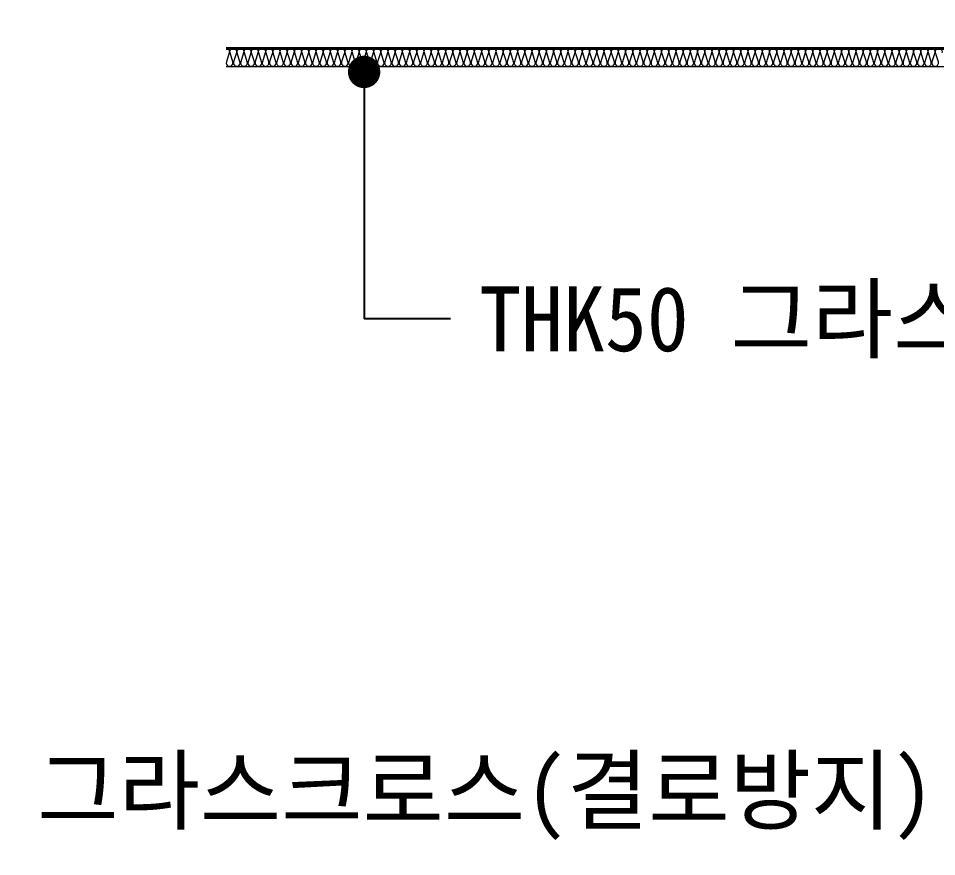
# Model space of a CAD drawing. Header units: inches. Extents: x 2004 to 150234, y 6875187 to 6994525.
# Drawn here: x 82869 to 85420, y 6887532 to 6889862 of the extents above; entities that cross this region are included whole.
import ezdxf
from ezdxf.enums import TextEntityAlignment as Align

# ---------------------------------------------------------------- set-up
doc = ezdxf.new("R2010")
doc.units = ezdxf.units.IN
doc.header["$MEASUREMENT"] = 0
doc.layers.get('0').update_dxf_attribs({"linetype": 'CONTINUOUS'})
for name, color, linetype, lineweight in [('A-CONC-LIN1', 2, 'CONTINUOUS', 40), ('A-DIMS', 7, 'CONTINUOUS', 25), ('A-MKXS-LEAD', 7, 'CONTINUOUS', 25), ('A-MKXS-TEXT1', 3, 'CONTINUOUS', 25), ('A-XXXX-INSL2', 8, 'CONTINUOUS', 18), ('A-XXXX-TXT2', 3, 'CONTINUOUS', 25)]:
    doc.layers.add(name, color=color, linetype=linetype, lineweight=lineweight)
doc.styles.add('HY울릉도L', font='H2GTRE.TTF')
doc.styles.add('돋움체', font='')
doc.styles.get('돋움체').set_extended_font_data('DotumChe')
doc.dimstyles.new('CDIM', dxfattribs={"dimtxt": 2, "dimasz": 0.6, "dimexe": 1, "dimexo": 1, "dimgap": 1, "dimtad": 1, "dimdec": 0, "dimrnd": 0.5, "dimzin": 0, "dimdsep": 32, "dimlunit": 6, "dimtxsty": 'HY울릉도L', "dimblk1": '_CIDOT', "dimblk2": '_CIDOT', "dimsah": 1, "dimcen": 4.5, "dimclrd": 2, "dimclre": 2, "dimclrt": 7, "dimadec": 0, "dimazin": 0, "dimtfac": 1, "dimtdec": 0, "dimtix": 1, "dimtmove": 2, "dimatfit": 1, "dimldrblk": '_CIDOT', "dimfxl": 1, "dimtolj": 1, "dimtzin": 0, "dimlwd": -1, "dimarcsym": 0})

# ---------------------------------------------------------------- blocks, each defined once
blk = doc.blocks.new('_CIDOT')
at = {"color": 0, "linetype": 'ByBlock'}
blk.add_line((2, 0), (-1, 0), dxfattribs=at)
at = {"color": 0, "linetype": 'ByBlock', "const_width": 0.5}
blk.add_lwpolyline([(-0.25, 0, 1), (0.25, 0, 1)], format="xyb", close=True, dxfattribs=at)
blk = doc.blocks.new('*D291')
at = {"layer": 'A-DIMS', "lineweight": -2, "transparency": 16777216}
for p, q in [((83346.3, 6890878.3), (82146.3, 6890878.3)), ((83346.3, 6886128.3), (82146.3, 6886128.3))]:
    blk.add_line(p, q, dxfattribs=at)
at = {"layer": 'A-DIMS', "transparency": 16777216}
blk.add_line((82246.3, 6886188.3), (82246.3, 6890818.3), dxfattribs=at)
at = {"layer": 'A-DIMS', "transparency": 16777216, "xscale": 60, "yscale": 60, "zscale": 60}
for p, rotation in [((82246.3, 6890878.3), 90), ((82246.3, 6886128.3), 270)]:
    blk.add_blockref('_CIDOT', p, dxfattribs=dict(at, rotation=rotation))
at = {"layer": 'A-DIMS', "color": 3, "transparency": 16777216, "insert": (82027.2, 6888503.3), "char_height": 200, "attachment_point": 5, "rotation": 90, "style": '돋움체'}
blk.add_mtext('\\A1;4,750', dxfattribs=at)

msp = doc.modelspace()

# ---------------------------------------------------------------- linework, layer by layer
at = {"layer": 'A-CONC-LIN1'}
msp.add_line((86446.3, 6889778.3), (83446.3, 6889778.3), dxfattribs=at)
at = {"layer": 'A-MKXS-LEAD'}
for p in [(83829.9, 6889712.8), (84069.9, 6889026.5)]:
    msp.add_line(p, (83829.9, 6889026.5), dxfattribs=at)
at = {"layer": 'A-MKXS-LEAD', "const_width": 45}
msp.add_lwpolyline([(83852.4, 6889712.8, -1), (83807.4, 6889712.8, -1)], format="xyb", close=True, dxfattribs=at)
at = {"layer": 'A-XXXX-INSL2'}
msp.add_line((83446.3, 6889728.3), (86446.3, 6889728.3), dxfattribs=at)
msp.add_lwpolyline([(83446.3, 6889778.3, -0.508699), (83455.1, 6889766.2), (83447.4, 6889740.5, 1.37259), (83465.1, 6889740.5), (83457.4, 6889766.2, -1.37259), (83475.1, 6889766.2), (83467.4, 6889740.5, 1.37259), (83485.1, 6889740.5), (83477.4, 6889766.2, -0.508699), (83486.3, 6889778.3, -0.508699), (83495.1, 6889766.2), (83487.4, 6889740.5, 1.37259), (83505.1, 6889740.5), (83497.4, 6889766.2, -1.37259), (83515.1, 6889766.2), (83507.4, 6889740.5, 1.37259), (83525.1, 6889740.5), (83517.4, 6889766.2, -1.37259), (83535.1, 6889766.2), (83527.4, 6889740.5, 1.37259), (83545.1, 6889740.5), (83537.4, 6889766.2, -1.37259), (83555.1, 6889766.2), (83547.4, 6889740.5, 0.508699), (83556.3, 6889728.3, 0.508699), (83565.1, 6889740.5), (83557.4, 6889766.2, -1.37259), (83575.1, 6889766.2), (83567.4, 6889740.5, 1.37259), (83585.1, 6889740.5), (83577.4, 6889766.2, -1.37259), (83595.1, 6889766.2), (83587.4, 6889740.5, 1.37259), (83605.1, 6889740.5), (83597.4, 6889766.2, -1.37259), (83615.1, 6889766.2), (83607.4, 6889740.5, 1.37259), (83625.1, 6889740.5), (83617.4, 6889766.2, -1.37259), (83635.1, 6889766.2), (83627.4, 6889740.5, 1.37259), (83645.1, 6889740.5), (83637.4, 6889766.2, -0.508699), (83646.3, 6889778.3, -0.508699), (83655.1, 6889766.2), (83647.4, 6889740.5, 1.37259), (83665.1, 6889740.5), (83657.4, 6889766.2, -1.37259), (83675.1, 6889766.2), (83667.4, 6889740.5, 1.37259), (83685.1, 6889740.5), (83677.4, 6889766.2, -1.37259), (83695.1, 6889766.2), (83687.4, 6889740.5, 1.37259), (83705.1, 6889740.5), (83697.4, 6889766.2, -1.37259), (83715.1, 6889766.2), (83707.4, 6889740.5, 1.37259), (83725.1, 6889740.5), (83717.4, 6889766.2, -0.508699), (83726.3, 6889778.3, -0.508699), (83735.1, 6889766.2), (83727.4, 6889740.5, 1.37259), (83745.1, 6889740.5), (83737.4, 6889766.2, -1.37259), (83755.1, 6889766.2), (83747.4, 6889740.5, 1.37259), (83765.1, 6889740.5), (83757.4, 6889766.2, -1.37259), (83775.1, 6889766.2), (83767.4, 6889740.5, 1.37259), (83785.1, 6889740.5), (83777.4, 6889766.2, -1.37259), (83795.1, 6889766.2), (83787.4, 6889740.5, 1.37259), (83805.1, 6889740.5), (83797.4, 6889766.2, -0.508699), (83806.3, 6889778.3, -0.508699), (83815.1, 6889766.2), (83807.4, 6889740.5, 1.37259), (83825.1, 6889740.5), (83817.4, 6889766.2, -1.37259), (83835.1, 6889766.2), (83827.4, 6889740.5, 1.37259), (83845.1, 6889740.5), (83837.4, 6889766.2, -1.37259), (83855.1, 6889766.2), (83847.4, 6889740.5, 1.37259), (83865.1, 6889740.5), (83857.4, 6889766.2, -1.37259), (83875.1, 6889766.2), (83867.4, 6889740.5, 1.37259), (83885.1, 6889740.5), (83877.4, 6889766.2, -1.37259), (83895.1, 6889766.2), (83887.4, 6889740.5, 0.508699), (83896.3, 6889728.3, 0.508699), (83905.1, 6889740.5), (83897.4, 6889766.2, -1.37259), (83915.1, 6889766.2), (83907.4, 6889740.5, 1.37259), (83925.1, 6889740.5), (83917.4, 6889766.2, -1.37259), (83935.1, 6889766.2), (83927.4, 6889740.5, 1.37259), (83945.1, 6889740.5), (83937.4, 6889766.2, -1.37259), (83955.1, 6889766.2), (83947.4, 6889740.5, 1.37259), (83965.1, 6889740.5), (83957.4, 6889766.2, -1.37259), (83975.1, 6889766.2), (83967.4, 6889740.5, 1.37259), (83985.1, 6889740.5), (83977.4, 6889766.2, -0.508699), (83986.3, 6889778.3, -0.508699), (83995.1, 6889766.2), (83987.4, 6889740.5, 1.37259), (84005.1, 6889740.5), (83997.4, 6889766.2, -1.37259), (84015.1, 6889766.2), (84007.4, 6889740.5, 1.37259), (84025.1, 6889740.5), (84017.4, 6889766.2, -1.37259), (84035.1, 6889766.2), (84027.4, 6889740.5, 1.37259), (84045.1, 6889740.5), (84037.4, 6889766.2, -1.37259), (84055.1, 6889766.2), (84047.4, 6889740.5, 1.37259), (84065.1, 6889740.5), (84057.4, 6889766.2, -1.37259), (84075.1, 6889766.2), (84067.4, 6889740.5, 0.508699), (84076.3, 6889728.3, 0.508699), (84085.1, 6889740.5), (84077.4, 6889766.2, -1.37259), (84095.1, 6889766.2), (84087.4, 6889740.5, 1.37259), (84105.1, 6889740.5), (84097.4, 6889766.2, -1.37259), (84115.1, 6889766.2), (84107.4, 6889740.5, 1.37259), (84125.1, 6889740.5), (84117.4, 6889766.2, -1.37259), (84135.1, 6889766.2), (84127.4, 6889740.5, 1.37259), (84145.1, 6889740.5), (84137.4, 6889766.2, -1.37259), (84155.1, 6889766.2), (84147.4, 6889740.5, 1.37259), (84165.1, 6889740.5), (84157.4, 6889766.2, -0.508699), (84166.3, 6889778.3, -0.508699), (84175.1, 6889766.2), (84167.4, 6889740.5, 1.37259), (84185.1, 6889740.5), (84177.4, 6889766.2, -1.37259), (84195.1, 6889766.2), (84187.4, 6889740.5, 1.37259), (84205.1, 6889740.5), (84197.4, 6889766.2, -1.37259), (84215.1, 6889766.2), (84207.4, 6889740.5, 1.37259), (84225.1, 6889740.5), (84217.4, 6889766.2, -1.37259), (84235.1, 6889766.2), (84227.4, 6889740.5, 1.37259), (84245.1, 6889740.5), (84237.4, 6889766.2, -1.37259), (84255.1, 6889766.2), (84247.4, 6889740.5, 0.508699), (84256.3, 6889728.3, 0.508699), (84265.1, 6889740.5), (84257.4, 6889766.2, -1.37259), (84275.1, 6889766.2), (84267.4, 6889740.5, 1.37259), (84285.1, 6889740.5), (84277.4, 6889766.2, -1.37259), (84295.1, 6889766.2), (84287.4, 6889740.5, 1.37259), (84305.1, 6889740.5), (84297.4, 6889766.2, -1.37259), (84315.1, 6889766.2), (84307.4, 6889740.5, 1.37259), (84325.1, 6889740.5), (84317.4, 6889766.2, -1.37259), (84335.1, 6889766.2), (84327.4, 6889740.5, 1.37259), (84345.1, 6889740.5), (84337.4, 6889766.2, -0.508699), (84346.3, 6889778.3, -0.508699), (84355.1, 6889766.2), (84347.4, 6889740.5, 1.37259), (84365.1, 6889740.5), (84357.4, 6889766.2, -1.37259), (84375.1, 6889766.2), (84367.4, 6889740.5, 1.37259), (84385.1, 6889740.5), (84377.4, 6889766.2, -1.37259), (84395.1, 6889766.2), (84387.4, 6889740.5, 1.37259), (84405.1, 6889740.5), (84397.4, 6889766.2, -1.37259), (84415.1, 6889766.2), (84407.4, 6889740.5, 1.37259), (84425.1, 6889740.5), (84417.4, 6889766.2, -1.37259), (84435.1, 6889766.2), (84427.4, 6889740.5, 0.508699), (84436.3, 6889728.3, 0.508699), (84445.1, 6889740.5), (84437.4, 6889766.2, -1.37259), (84455.1, 6889766.2), (84447.4, 6889740.5, 1.37259), (84465.1, 6889740.5), (84457.4, 6889766.2, -1.37259), (84475.1, 6889766.2), (84467.4, 6889740.5, 1.37259), (84485.1, 6889740.5), (84477.4, 6889766.2, -1.37259), (84495.1, 6889766.2), (84487.4, 6889740.5, 1.37259), (84505.1, 6889740.5), (84497.4, 6889766.2, -1.37259), (84515.1, 6889766.2), (84507.4, 6889740.5, 1.37259), (84525.1, 6889740.5), (84517.4, 6889766.2, -0.508699), (84526.3, 6889778.3, -0.508699), (84535.1, 6889766.2), (84527.4, 6889740.5, 1.37259), (84545.1, 6889740.5), (84537.4, 6889766.2, -1.37259), (84555.1, 6889766.2), (84547.4, 6889740.5, 1.37259), (84565.1, 6889740.5), (84557.4, 6889766.2, -1.37259), (84575.1, 6889766.2), (84567.4, 6889740.5, 1.37259), (84585.1, 6889740.5), (84577.4, 6889766.2, -1.37259), (84595.1, 6889766.2), (84587.4, 6889740.5, 1.37259), (84605.1, 6889740.5), (84597.4, 6889766.2, -1.37259), (84615.1, 6889766.2), (84607.4, 6889740.5, 0.508699), (84616.3, 6889728.3, 0.508699), (84625.1, 6889740.5), (84617.4, 6889766.2, -1.37259), (84635.1, 6889766.2), (84627.4, 6889740.5, 1.37259), (84645.1, 6889740.5), (84637.4, 6889766.2, -1.37259), (84655.1, 6889766.2), (84647.4, 6889740.5, 1.37259), (84665.1, 6889740.5), (84657.4, 6889766.2, -1.37259), (84675.1, 6889766.2), (84667.4, 6889740.5, 1.37259), (84685.1, 6889740.5), (84677.4, 6889766.2, -1.37259), (84695.1, 6889766.2), (84687.4, 6889740.5, 1.37259), (84705.1, 6889740.5), (84697.4, 6889766.2, -0.508699), (84706.3, 6889778.3, -0.508699), (84715.1, 6889766.2), (84707.4, 6889740.5, 1.37259), (84725.1, 6889740.5), (84717.4, 6889766.2, -1.37259), (84735.1, 6889766.2), (84727.4, 6889740.5, 1.37259), (84745.1, 6889740.5), (84737.4, 6889766.2, -1.37259), (84755.1, 6889766.2), (84747.4, 6889740.5, 1.37259), (84765.1, 6889740.5), (84757.4, 6889766.2, -1.37259), (84775.1, 6889766.2), (84767.4, 6889740.5, 1.37259), (84785.1, 6889740.5), (84777.4, 6889766.2, -1.37259), (84795.1, 6889766.2), (84787.4, 6889740.5, 0.508699), (84796.3, 6889728.3, 0.508699), (84805.1, 6889740.5), (84797.4, 6889766.2, -1.37259), (84815.1, 6889766.2), (84807.4, 6889740.5, 1.37259), (84825.1, 6889740.5), (84817.4, 6889766.2, -1.37259), (84835.1, 6889766.2), (84827.4, 6889740.5, 0.508699), (84836.3, 6889728.3, 0.508699), (84845.1, 6889740.5), (84837.4, 6889766.2, -1.37259), (84855.1, 6889766.2), (84847.4, 6889740.5, 1.37259), (84865.1, 6889740.5), (84857.4, 6889766.2, -1.37259), (84875.1, 6889766.2), (84867.4, 6889740.5, 0.508699), (84876.3, 6889728.3, 0.508699), (84885.1, 6889740.5), (84877.4, 6889766.2, -1.37259), (84895.1, 6889766.2), (84887.4, 6889740.5, 1.37259), (84905.1, 6889740.5), (84897.4, 6889766.2, -1.37259), (84915.1, 6889766.2), (84907.4, 6889740.5, 1.37259), (84925.1, 6889740.5), (84917.4, 6889766.2, -1.37259), (84935.1, 6889766.2), (84927.4, 6889740.5, 1.37259), (84945.1, 6889740.5), (84937.4, 6889766.2, -1.37259), (84955.1, 6889766.2), (84947.4, 6889740.5, 1.37259), (84965.1, 6889740.5), (84957.4, 6889766.2, -0.508699), (84966.3, 6889778.3, -0.508699), (84975.1, 6889766.2), (84967.4, 6889740.5, 1.37259), (84985.1, 6889740.5), (84977.4, 6889766.2, -1.37259), (84995.1, 6889766.2), (84987.4, 6889740.5, 1.37259), (85005.1, 6889740.5), (84997.4, 6889766.2, -1.37259), (85015.1, 6889766.2), (85007.4, 6889740.5, 1.37259), (85025.1, 6889740.5), (85017.4, 6889766.2, -1.37259), (85035.1, 6889766.2), (85027.4, 6889740.5, 1.37259), (85045.1, 6889740.5), (85037.4, 6889766.2, -1.37259), (85055.1, 6889766.2), (85047.4, 6889740.5, 0.508699), (85056.3, 6889728.3, 0.508699), (85065.1, 6889740.5), (85057.4, 6889766.2, -1.37259), (85075.1, 6889766.2), (85067.4, 6889740.5, 1.37259), (85085.1, 6889740.5), (85077.4, 6889766.2, -1.37259), (85095.1, 6889766.2), (85087.4, 6889740.5, 1.37259), (85105.1, 6889740.5), (85097.4, 6889766.2, -1.37259), (85115.1, 6889766.2), (85107.4, 6889740.5, 1.37259), (85125.1, 6889740.5), (85117.4, 6889766.2, -1.37259), (85135.1, 6889766.2), (85127.4, 6889740.5, 1.37259), (85145.1, 6889740.5), (85137.4, 6889766.2, -0.508699), (85146.3, 6889778.3, -0.508699), (85155.1, 6889766.2), (85147.4, 6889740.5, 1.37259), (85165.1, 6889740.5), (85157.4, 6889766.2, -1.37259), (85175.1, 6889766.2), (85167.4, 6889740.5, 1.37259), (85185.1, 6889740.5), (85177.4, 6889766.2, -1.37259), (85195.1, 6889766.2), (85187.4, 6889740.5, 1.37259), (85205.1, 6889740.5), (85197.4, 6889766.2, -1.37259), (85215.1, 6889766.2), (85207.4, 6889740.5, 1.37259), (85225.1, 6889740.5), (85217.4, 6889766.2, -1.37259), (85235.1, 6889766.2), (85227.4, 6889740.5, 0.508699), (85236.3, 6889728.3, 0.508699), (85245.1, 6889740.5), (85237.4, 6889766.2, -1.37259), (85255.1, 6889766.2), (85247.4, 6889740.5, 1.37259), (85265.1, 6889740.5), (85257.4, 6889766.2, -1.37259), (85275.1, 6889766.2), (85267.4, 6889740.5, 1.37259), (85285.1, 6889740.5), (85277.4, 6889766.2, -1.37259), (85295.1, 6889766.2), (85287.4, 6889740.5, 1.37259), (85305.1, 6889740.5), (85297.4, 6889766.2, -1.37259), (85315.1, 6889766.2), (85307.4, 6889740.5, 1.37259), (85325.1, 6889740.5), (85317.4, 6889766.2, -0.508699), (85326.3, 6889778.3, -0.508699), (85335.1, 6889766.2), (85327.4, 6889740.5, 1.37259), (85345.1, 6889740.5), (85337.4, 6889766.2, -1.37259), (85355.1, 6889766.2), (85347.4, 6889740.5, 1.37259), (85365.1, 6889740.5), (85357.4, 6889766.2, -1.37259), (85375.1, 6889766.2), (85367.4, 6889740.5, 1.37259), (85385.1, 6889740.5), (85377.4, 6889766.2, -1.37259), (85395.1, 6889766.2), (85387.4, 6889740.5, 1.37259), (85405.1, 6889740.5), (85397.4, 6889766.2, -1.37259), (85415.1, 6889766.2), (85407.4, 6889740.5, 0.508699), (85416.3, 6889728.3, 0.508699), (85425.1, 6889740.5), (85417.4, 6889766.2, -1.37259), (85435.1, 6889766.2)], format="xyb", dxfattribs=at)

# ---------------------------------------------------------------- texts
at = {"layer": 'A-MKXS-TEXT1', "style": '돋움체'}
msp.add_text('THK50 그라스크로스', height=180, dxfattribs=at).set_placement((84149.9, 6889026.5), align=Align.MIDDLE_LEFT)
at = {"layer": 'A-XXXX-TXT2', "style": '돋움체'}
msp.add_text('그라스크로스(결로방지)', height=180, dxfattribs=at).set_placement((82922, 6887715.9), align=Align.MIDDLE_LEFT)

# ---------------------------------------------------------------- dimensions: what is measured, and where the dimension line sits
at = {"layer": 'A-DIMS'}
dim = msp.add_linear_dim(base=(82246.3, 6890878.3), p1=(83446.3, 6886128.3), p2=(83446.3, 6890878.3), angle=90, dimstyle='CDIM', override={"dimscale": 100, "dimtxsty": '돋움체', "dimclrd": 256, "dimclre": 256, "dimclrt": 3}, dxfattribs=at)
dim.commit()
dim.dimension.update_dxf_attribs({"geometry": '*D291', "text_midpoint": (82027.2, 6888503.3)})

doc.saveas('drawing.dxf')
